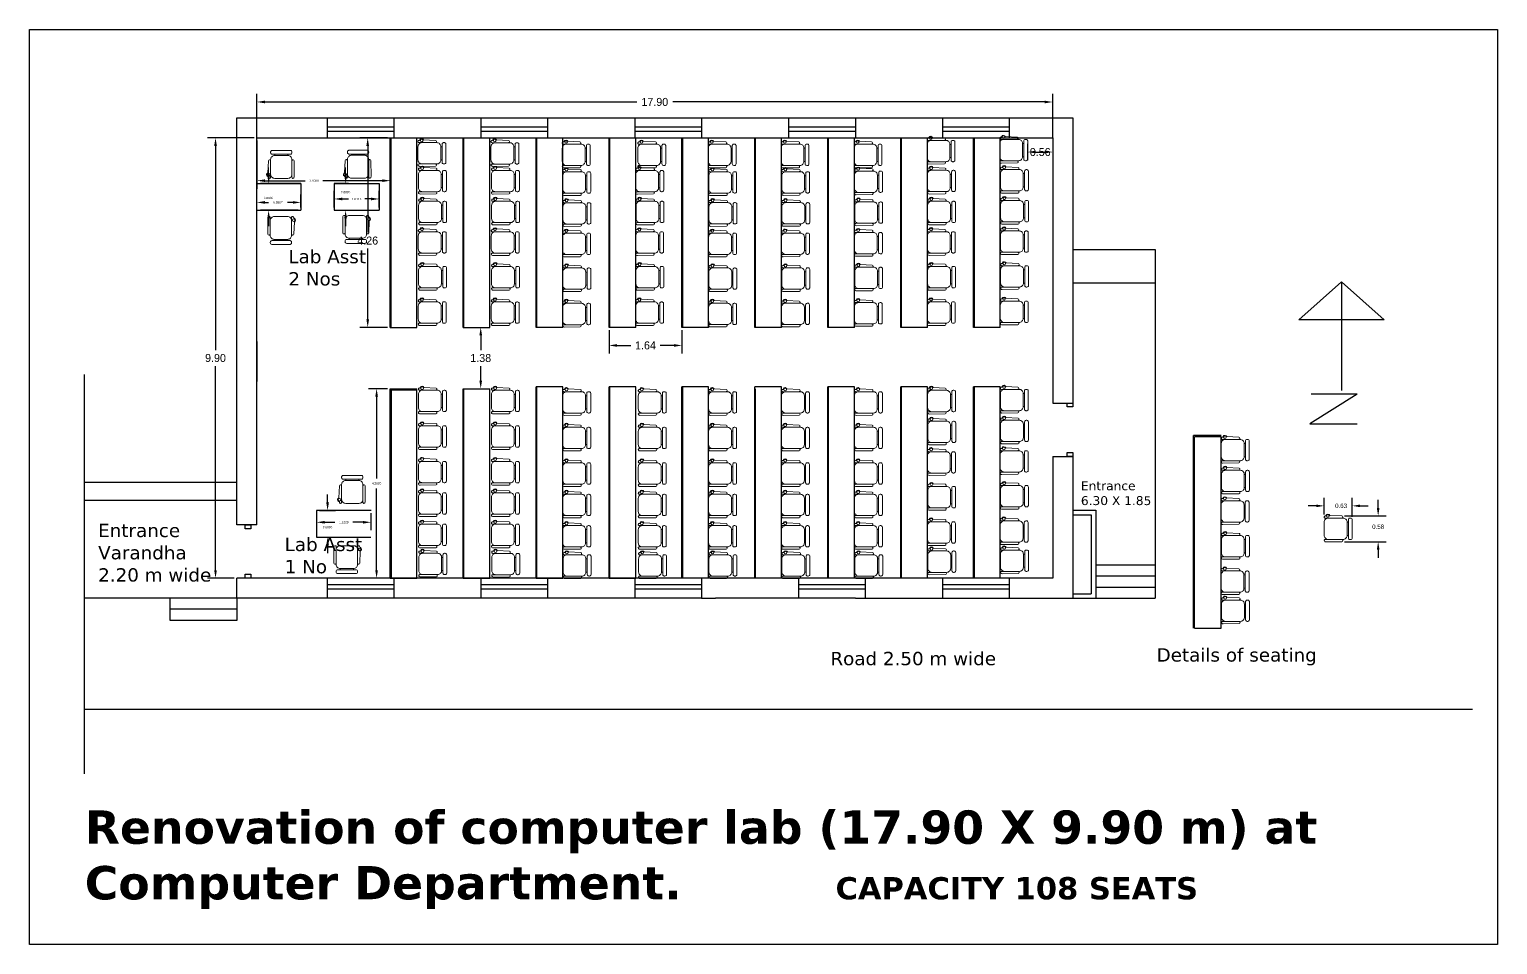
# Model space of a CAD drawing. Header units: inches. Extents: x 23 to 629, y -355 to 51.
# Drawn here: x 586.77 to 619.79, y -288.48 to -267.9 of the extents above; entities that cross this region are included whole.
import ezdxf

# ---------------------------------------------------------------- set-up
doc = ezdxf.new("R2010")
doc.units = ezdxf.units.IN
doc.header["$MEASUREMENT"] = 0
doc.layers.add('FUR', color=252, linetype='Continuous', lineweight=9)
doc.layers.add('FURN', color=252, linetype='Continuous', lineweight=9)
doc.dimstyles.get("Standard").update_dxf_attribs({"dimtxt": 0.18, "dimasz": 0.18, "dimexe": 0.18, "dimexo": 0.0625, "dimgap": 0.09, "dimtad": 0, "dimtih": 1, "dimtoh": 1, "dimdec": 4, "dimzin": 0, "dimdsep": 46, "dimtxsty": 'Standard', "dimcen": 0.09, "dimadec": 0, "dimazin": 0, "dimtfac": 1, "dimtdec": 4, "dimtofl": 0, "dimtmove": 0, "dimatfit": 3, "dimfxl": 1, "dimtolj": 1, "dimtzin": 0, "dimarcsym": 0})

# ---------------------------------------------------------------- blocks, each defined once
blk = doc.blocks.new('CINE CHAIR')
at = {"layer": 'FUR', "color": 48, "lineweight": 0}
for p, q in [((448043.776, 57308.306), (448043.8, 57308.306)), ((448043.776, 57308.058), (448043.8, 57308.058))]:
    blk.add_line(p, q, dxfattribs=at)
blk.add_lwpolyline([(448043.45, 57308.434), (448043.678, 57308.423, -0.388092), (448043.695, 57308.404), (448043.695, 57308.401, -0.414214), (448043.676, 57308.382), (448043.367, 57308.382, -0.414214), (448043.348, 57308.401), (448043.348, 57308.404, -0.491313), (448043.377, 57308.423), (448043.384, 57308.436)], format="xyb", dxfattribs=at)
for points in [[(448043.424, 57308.382), (448043.7, 57308.382, -0.414214), (448043.776, 57308.306), (448043.776, 57308.058, -0.414214), (448043.7, 57307.982), (448043.424, 57307.982, -0.414214), (448043.348, 57308.058), (448043.348, 57308.306, -0.414214)], [(448043.828, 57308.382), (448043.842, 57308.382, -0.414214), (448043.871, 57308.353), (448043.871, 57308.01, -0.414214), (448043.842, 57307.982), (448043.828, 57307.982, -0.414214), (448043.8, 57308.01), (448043.8, 57308.353, -0.414214)], [(448043.379, 57307.938), (448043.678, 57307.94, 0.393133), (448043.695, 57307.959), (448043.695, 57307.963, 0.414214), (448043.676, 57307.982), (448043.367, 57307.982, 0.414214), (448043.348, 57307.963), (448043.348, 57307.966, 0.435766)]]:
    blk.add_lwpolyline(points, format="xyb", close=True, dxfattribs=at)
blk.add_circle((448043.417, 57308.422), 0.0249, dxfattribs=at)
blk.add_arc((448043.417, 57308.422), 0.0356, 19.6628, 156.9494, dxfattribs=at)
blk = doc.blocks.new('*D301')
at = {"color": 0, "lineweight": -2}
for p, q in [((591.823, -270.342), (590.775, -270.342)), ((590.955, -270.522), (590.955, -275.112)), ((590.955, -280.062), (590.955, -275.472)), ((591.373, -280.242), (590.775, -280.242))]:
    blk.add_line(p, q, dxfattribs=at)
at = {"color": 0}
for points in [[(590.925, -270.522), (590.985, -270.522), (590.955, -270.342)], [(590.925, -280.062), (590.985, -280.062), (590.955, -280.242)]]:
    blk.add_solid(points, dxfattribs=at)
at = {"layer": 'Defpoints', "color": 0}
for p in [(591.885, -270.342), (590.955, -280.242), (591.435, -280.242)]:
    blk.add_point(p, dxfattribs=at)
at = {"color": 0, "insert": (590.955, -275.292), "char_height": 0.18, "attachment_point": 5}
blk.add_mtext('\\A1;9.90', dxfattribs=at)
blk = doc.blocks.new('*D302')
at = {"color": 0, "lineweight": -2}
for p, q in [((615.711, -278.616), (615.531, -278.616)), ((615.891, -278.807), (615.891, -278.436)), ((616.518, -278.864), (616.518, -278.436)), ((616.698, -278.616), (616.878, -278.616))]:
    blk.add_line(p, q, dxfattribs=at)
at = {"color": 0}
for points in [[(615.711, -278.586), (615.711, -278.646), (615.891, -278.616)], [(616.698, -278.586), (616.698, -278.646), (616.518, -278.616)]]:
    blk.add_solid(points, dxfattribs=at)
at = {"layer": 'Defpoints', "color": 0}
for p in [(616.518, -278.616), (615.891, -278.869), (616.518, -278.926)]:
    blk.add_point(p, dxfattribs=at)
at = {"color": 0, "insert": (616.269, -278.616), "char_height": 0.1, "attachment_point": 5}
blk.add_mtext('\\A1;0.63', dxfattribs=at)
blk = doc.blocks.new('*D303')
at = {"color": 0, "lineweight": -2}
for p, q in [((617.103, -278.662), (617.103, -278.482)), ((616.349, -278.842), (617.283, -278.842)), ((616.349, -279.422), (617.283, -279.422)), ((617.103, -279.602), (617.103, -279.782))]:
    blk.add_line(p, q, dxfattribs=at)
at = {"color": 0}
for points in [[(617.073, -278.662), (617.133, -278.662), (617.103, -278.842)], [(617.073, -279.602), (617.133, -279.602), (617.103, -279.422)]]:
    blk.add_solid(points, dxfattribs=at)
at = {"layer": 'Defpoints', "color": 0}
for p in [(616.287, -278.842), (617.103, -278.842), (616.286, -279.422)]:
    blk.add_point(p, dxfattribs=at)
at = {"color": 0, "insert": (617.103, -279.086), "char_height": 0.1, "attachment_point": 5}
blk.add_mtext('\\A1;0.58', dxfattribs=at)
blk = doc.blocks.new('*D304')
at = {"color": 0, "lineweight": -2}
for p, q in [((591.885, -270.342), (591.885, -269.355)), ((609.785, -270.342), (609.785, -269.355)), ((592.065, -269.535), (600.43, -269.535)), ((609.605, -269.535), (601.24, -269.535))]:
    blk.add_line(p, q, dxfattribs=at)
at = {"color": 0}
for points in [[(592.065, -269.505), (592.065, -269.565), (591.885, -269.535)], [(609.605, -269.505), (609.605, -269.565), (609.785, -269.535)]]:
    blk.add_solid(points, dxfattribs=at)
at = {"layer": 'Defpoints', "color": 0}
for p in [(609.785, -269.535), (591.885, -270.404), (609.785, -270.404)]:
    blk.add_point(p, dxfattribs=at)
at = {"color": 0, "insert": (600.835, -269.535), "char_height": 0.18, "attachment_point": 5}
blk.add_mtext('\\A1;17.90', dxfattribs=at)
blk = doc.blocks.new('*D314')
at = {"color": 0, "lineweight": -2}
for p, q in [((591.885, -270.404), (591.885, -271.484)), ((594.885, -270.404), (594.885, -271.484)), ((592.065, -271.304), (592.975, -271.304)), ((594.705, -271.304), (593.372, -271.304))]:
    blk.add_line(p, q, dxfattribs=at)
at = {"color": 0}
for points in [[(592.065, -271.274), (592.065, -271.334), (591.885, -271.304)], [(594.705, -271.274), (594.705, -271.334), (594.885, -271.304)]]:
    blk.add_solid(points, dxfattribs=at)
at = {"layer": 'Defpoints', "color": 0}
for p in [(591.885, -270.342), (594.885, -270.342), (591.885, -271.304)]:
    blk.add_point(p, dxfattribs=at)
at = {"color": 0, "insert": (593.173, -271.304), "char_height": 0.05, "attachment_point": 5}
blk.add_mtext('\\A1;3.0000', dxfattribs=at)
blk = doc.blocks.new('*D315')
at = {"color": 0, "lineweight": -2}
for p, q in [((596.588, -274.602), (597.1, -274.602)), ((596.92, -274.782), (596.92, -275.112)), ((596.92, -275.802), (596.92, -275.472)), ((596.588, -275.982), (597.1, -275.982))]:
    blk.add_line(p, q, dxfattribs=at)
at = {"color": 0}
for points in [[(596.89, -274.782), (596.95, -274.782), (596.92, -274.602)], [(596.89, -275.802), (596.95, -275.802), (596.92, -275.982)]]:
    blk.add_solid(points, dxfattribs=at)
at = {"layer": 'Defpoints', "color": 0}
for p in [(596.525, -274.602), (596.92, -274.602), (596.525, -275.982)]:
    blk.add_point(p, dxfattribs=at)
at = {"color": 0, "insert": (596.92, -275.292), "char_height": 0.18, "attachment_point": 5}
blk.add_mtext('\\A1;1.38', dxfattribs=at)
blk = doc.blocks.new('*D316')
at = {"color": 0, "lineweight": -2}
for p, q in [((599.805, -274.664), (599.805, -275.189)), ((601.445, -274.664), (601.445, -275.189)), ((599.985, -275.009), (600.295, -275.009)), ((601.265, -275.009), (600.955, -275.009))]:
    blk.add_line(p, q, dxfattribs=at)
at = {"color": 0}
for points in [[(599.985, -274.979), (599.985, -275.039), (599.805, -275.009)], [(601.265, -274.979), (601.265, -275.039), (601.445, -275.009)]]:
    blk.add_solid(points, dxfattribs=at)
at = {"layer": 'Defpoints', "color": 0}
for p in [(599.805, -274.602), (601.445, -274.602), (601.445, -275.009)]:
    blk.add_point(p, dxfattribs=at)
at = {"color": 0, "insert": (600.625, -275.009), "char_height": 0.18, "attachment_point": 5}
blk.add_mtext('\\A1;1.64', dxfattribs=at)
blk = doc.blocks.new('*D317')
at = {"color": 0, "lineweight": -2}
for p, q in [((594.823, -275.982), (594.398, -275.982)), ((594.578, -276.162), (594.578, -277.997)), ((594.578, -280.062), (594.578, -278.227)), ((594.823, -280.242), (594.398, -280.242))]:
    blk.add_line(p, q, dxfattribs=at)
at = {"color": 0}
for points in [[(594.548, -276.162), (594.608, -276.162), (594.578, -275.982)], [(594.548, -280.062), (594.608, -280.062), (594.578, -280.242)]]:
    blk.add_solid(points, dxfattribs=at)
at = {"layer": 'Defpoints', "color": 0}
for p in [(594.578, -275.982), (594.885, -275.982), (594.885, -280.242)]:
    blk.add_point(p, dxfattribs=at)
at = {"color": 0, "insert": (594.578, -278.112), "char_height": 0.05, "attachment_point": 5}
blk.add_mtext('\\A1;4.2600', dxfattribs=at)
blk = doc.blocks.new('*D318')
at = {"color": 0, "lineweight": -2}
for p, q in [((594.823, -270.342), (594.198, -270.342)), ((594.378, -270.522), (594.378, -272.472)), ((594.378, -274.422), (594.378, -272.832)), ((594.823, -274.602), (594.198, -274.602))]:
    blk.add_line(p, q, dxfattribs=at)
at = {"color": 0}
for points in [[(594.348, -270.522), (594.408, -270.522), (594.378, -270.342)], [(594.348, -274.422), (594.408, -274.422), (594.378, -274.602)]]:
    blk.add_solid(points, dxfattribs=at)
at = {"layer": 'Defpoints', "color": 0}
for p in [(594.378, -270.342), (594.885, -270.342), (594.885, -274.602)]:
    blk.add_point(p, dxfattribs=at)
at = {"color": 0, "insert": (594.378, -272.652), "char_height": 0.18, "attachment_point": 5}
blk.add_mtext('\\A1;4.26', dxfattribs=at)
blk = doc.blocks.new('*D319')
at = {"color": 0, "lineweight": -2}
for p, q in [((609.785, -270.404), (609.785, -270.84)), ((609.22, -270.473), (609.22, -270.84)), ((609.4, -270.66), (609.605, -270.66))]:
    blk.add_line(p, q, dxfattribs=at)
at = {"color": 0}
for points in [[(609.4, -270.63), (609.4, -270.69), (609.22, -270.66)], [(609.605, -270.63), (609.605, -270.69), (609.785, -270.66)]]:
    blk.add_solid(points, dxfattribs=at)
at = {"layer": 'Defpoints', "color": 0}
for p in [(609.22, -270.41), (609.785, -270.342), (609.785, -270.66)]:
    blk.add_point(p, dxfattribs=at)
at = {"color": 0, "insert": (609.503, -270.66), "char_height": 0.18, "attachment_point": 5}
blk.add_mtext('\\A1;0.56', dxfattribs=at)
blk = doc.blocks.new('*D328')
at = {"color": 0, "lineweight": -2}
for p, q in [((592.149, -271.19), (592.149, -271.01)), ((592.811, -271.37), (591.969, -271.37)), ((592.811, -271.97), (591.969, -271.97)), ((592.149, -272.15), (592.149, -272.33))]:
    blk.add_line(p, q, dxfattribs=at)
at = {"color": 0}
for points in [[(592.119, -271.19), (592.179, -271.19), (592.149, -271.37)], [(592.119, -272.15), (592.179, -272.15), (592.149, -271.97)]]:
    blk.add_solid(points, dxfattribs=at)
at = {"layer": 'Defpoints', "color": 0}
for p in [(592.874, -271.37), (592.149, -271.97), (592.874, -271.97)]:
    blk.add_point(p, dxfattribs=at)
at = {"color": 0, "insert": (592.149, -271.693), "char_height": 0.05, "attachment_point": 5}
blk.add_mtext('\\A1;0.6000', dxfattribs=at)
blk = doc.blocks.new('*D389')
at = {"color": 0, "lineweight": -2}
for p, q in [((593.229, -278.782), (593.229, -279.165)), ((593.409, -278.985), (593.637, -278.985)), ((594.27, -278.985), (594.042, -278.985)), ((594.45, -278.782), (594.45, -279.165))]:
    blk.add_line(p, q, dxfattribs=at)
at = {"color": 0}
for points in [[(593.409, -278.955), (593.409, -279.015), (593.229, -278.985)], [(594.27, -278.955), (594.27, -279.015), (594.45, -278.985)]]:
    blk.add_solid(points, dxfattribs=at)
at = {"layer": 'Defpoints', "color": 0}
for p in [(593.229, -278.72), (594.45, -278.72), (594.45, -278.985)]:
    blk.add_point(p, dxfattribs=at)
at = {"color": 0, "insert": (593.84, -278.985), "char_height": 0.05, "attachment_point": 5}
blk.add_mtext('\\A1;1.2220', dxfattribs=at)
blk = doc.blocks.new('*D390')
at = {"color": 0, "lineweight": -2}
for p, q in [((593.476, -278.54), (593.476, -278.36)), ((593.291, -278.72), (593.656, -278.72)), ((593.291, -279.32), (593.656, -279.32)), ((593.476, -279.5), (593.476, -279.68))]:
    blk.add_line(p, q, dxfattribs=at)
at = {"color": 0}
for points in [[(593.446, -278.54), (593.506, -278.54), (593.476, -278.72)], [(593.446, -279.5), (593.506, -279.5), (593.476, -279.32)]]:
    blk.add_solid(points, dxfattribs=at)
at = {"layer": 'Defpoints', "color": 0}
for p in [(593.229, -278.72), (593.229, -279.32), (593.476, -279.32)]:
    blk.add_point(p, dxfattribs=at)
at = {"color": 0, "insert": (593.476, -279.095), "char_height": 0.05, "attachment_point": 5}
blk.add_mtext('\\A1;0.6000', dxfattribs=at)
blk = doc.blocks.new('*D391')
at = {"color": 0, "lineweight": -2}
for p, q in [((593.624, -271.907), (593.624, -271.536)), ((593.804, -271.716), (593.944, -271.716)), ((594.455, -271.716), (594.315, -271.716)), ((594.635, -271.907), (594.635, -271.536))]:
    blk.add_line(p, q, dxfattribs=at)
at = {"color": 0}
for points in [[(593.804, -271.686), (593.804, -271.746), (593.624, -271.716)], [(594.455, -271.686), (594.455, -271.746), (594.635, -271.716)]]:
    blk.add_solid(points, dxfattribs=at)
at = {"layer": 'Defpoints', "color": 0}
for p in [(593.624, -271.716), (593.624, -271.97), (594.635, -271.97)]:
    blk.add_point(p, dxfattribs=at)
at = {"color": 0, "insert": (594.129, -271.716), "char_height": 0.05, "attachment_point": 5}
blk.add_mtext('\\A1;1.0113', dxfattribs=at)
blk = doc.blocks.new('*D392')
at = {"color": 0, "lineweight": -2}
for p, q in [((593.881, -271.19), (593.881, -271.01)), ((593.686, -271.37), (594.061, -271.37)), ((593.686, -271.97), (594.061, -271.97)), ((593.881, -272.15), (593.881, -272.33))]:
    blk.add_line(p, q, dxfattribs=at)
at = {"color": 0}
for points in [[(593.851, -271.19), (593.911, -271.19), (593.881, -271.37)], [(593.851, -272.15), (593.911, -272.15), (593.881, -271.97)]]:
    blk.add_solid(points, dxfattribs=at)
at = {"layer": 'Defpoints', "color": 0}
for p in [(593.624, -271.37), (593.624, -271.97), (593.881, -271.97)]:
    blk.add_point(p, dxfattribs=at)
at = {"color": 0, "insert": (593.881, -271.561), "char_height": 0.05, "attachment_point": 5}
blk.add_mtext('\\A1;0.6000', dxfattribs=at)
blk = doc.blocks.new('*D393')
at = {"color": 0, "lineweight": -2}
for p, q in [((591.885, -271.907), (591.885, -271.613)), ((592.874, -271.907), (592.874, -271.613)), ((592.065, -271.793), (592.149, -271.793)), ((592.694, -271.793), (592.571, -271.793))]:
    blk.add_line(p, q, dxfattribs=at)
at = {"color": 0}
for points in [[(592.065, -271.763), (592.065, -271.823), (591.885, -271.793)], [(592.694, -271.763), (592.694, -271.823), (592.874, -271.793)]]:
    blk.add_solid(points, dxfattribs=at)
at = {"layer": 'Defpoints', "color": 0}
for p in [(591.885, -271.97), (592.874, -271.793), (592.874, -271.97)]:
    blk.add_point(p, dxfattribs=at)
at = {"color": 0, "insert": (592.36, -271.793), "char_height": 0.05, "attachment_point": 5}
blk.add_mtext('\\A1;0.9887', dxfattribs=at)

msp = doc.modelspace()

# ---------------------------------------------------------------- linework, layer by layer
for p, q in [((591.43512, -279.04181), (591.43512, -269.89181)), ((591.43512, -269.89181), (609.78512, -269.89181)), ((593.46512, -269.89181), (593.46512, -270.34181)), ((593.46512, -270.09181), (594.96512, -270.09181)), ((594.96512, -269.89181), (594.96512, -270.34181)), ((596.92512, -269.89181), (596.92512, -270.34181)), ((596.92512, -270.09181), (598.42512, -270.09181)), ((598.42512, -269.89181), (598.42512, -270.34181)), ((600.38512, -269.89181), (600.38512, -270.34181)), ((600.38512, -270.09181), (601.88512, -270.09181)), ((601.88512, -269.89181), (601.88512, -270.34181)), ((603.84512, -269.89181), (603.84512, -270.34181)), ((603.84512, -270.09181), (605.34512, -270.09181)), ((605.34512, -269.89181), (605.34512, -270.34181)), ((607.30512, -269.89181), (607.30512, -270.34181)), ((607.30512, -270.09181), (608.80512, -270.09181)), ((608.80512, -269.89181), (608.80512, -270.34181)), ((609.78512, -269.89181), (610.23512, -269.89181)), ((610.23512, -269.89181), (610.23512, -275.94163)), ((591.88512, -279.04181), (591.88512, -270.34181)), ((591.88512, -270.34181), (609.78512, -270.34181)), ((593.46512, -270.19181), (594.96512, -270.19181)), ((596.18512, -270.34181), (606.61012, -270.34181)), ((596.92512, -270.19181), (598.42512, -270.19181)), ((600.38512, -270.19181), (601.88512, -270.19181)), ((603.84512, -270.19181), (605.34512, -270.19181)), ((607.30512, -270.19181), (608.80512, -270.19181)), ((609.78512, -270.34181), (609.78512, -275.94163)), ((591.88512, -271.36989), (592.87381, -271.36989)), ((592.87381, -271.36989), (592.44881, -271.36989)), ((592.87381, -271.36989), (592.87381, -271.96989)), ((593.94881, -271.36989), (593.62381, -271.36989)), ((593.62381, -271.36989), (594.63512, -271.36989)), ((593.62381, -271.36989), (593.62381, -271.96989)), ((594.63512, -271.36989), (594.63512, -271.96989)), ((591.88512, -271.96989), (592.87381, -271.96989)), ((593.62381, -271.96989), (594.63512, -271.96989)), ((610.23512, -272.85116), (612.08512, -272.85116)), ((612.08512, -272.85116), (612.08512, -280.69181)), ((610.23512, -273.60116), (612.08512, -273.60116)), ((615.3176, -274.43096), (616.27904, -273.57915)), ((616.27904, -273.57915), (617.24047, -274.43096)), ((616.27904, -273.57915), (616.27904, -276.02417)), ((617.24047, -274.43096), (615.3176, -274.43096)), ((591.88672, -274.91824), (591.88672, -275.81824)), ((587.99785, -275.66554), (587.99785, -284.64046)), ((609.78512, -275.94163), (609.78512, -276.19181)), ((610.23512, -275.94163), (610.23512, -276.09181)), ((609.78512, -276.19181), (609.78512, -276.30324)), ((609.78512, -276.30324), (610.23512, -276.30324)), ((610.23512, -276.09181), (610.23512, -276.39212)), ((616.62739, -276.10264), (615.5664, -276.77123)), ((616.62739, -276.10264), (615.59587, -276.10264)), ((616.62739, -276.10264), (615.74323, -276.10264)), ((615.5664, -276.77123), (616.62739, -276.77123)), ((609.78512, -277.50324), (609.78512, -277.76036)), ((609.78512, -277.50324), (610.23512, -277.50324)), ((610.23512, -277.50324), (610.23512, -277.84924)), ((609.78512, -277.76036), (609.78512, -280.24181)), ((610.23512, -277.84924), (610.23512, -280.69181)), ((591.43512, -278.09181), (587.99785, -278.09181)), ((591.43512, -278.49181), (587.99785, -278.49181)), ((593.75352, -278.71951), (593.22852, -278.71951)), ((593.22852, -278.71951), (593.22852, -279.31951)), ((594.45352, -278.71951), (593.75352, -278.71951)), ((610.23512, -278.71406), (610.75119, -278.71406)), ((610.23512, -278.81406), (610.65119, -278.81406)), ((610.65119, -278.81406), (610.65119, -280.59181)), ((610.75119, -278.71406), (610.75119, -280.69181)), ((591.88512, -279.04181), (591.43512, -279.04181)), ((593.22852, -279.31951), (594.45049, -279.31951)), ((610.75119, -279.94181), (612.08512, -279.94181)), ((591.43512, -280.69181), (591.43512, -280.24181)), ((592.43512, -280.24181), (591.43512, -280.24181)), ((602.88512, -280.24181), (592.43512, -280.24181)), ((593.46512, -280.24181), (593.46512, -280.69181)), ((594.96512, -280.24181), (594.96512, -280.69181)), ((596.92512, -280.24181), (596.92512, -280.69181)), ((598.42512, -280.24181), (598.42512, -280.69181)), ((600.38512, -280.24181), (600.38512, -280.69181)), ((600.38512, -280.24181), (600.38512, -280.69181)), ((601.88512, -280.24181), (601.88512, -280.69181)), ((601.88512, -280.24181), (601.88512, -280.69181)), ((606.34512, -280.24181), (602.88512, -280.24181)), ((604.06311, -280.24181), (604.06311, -280.69181)), ((604.06311, -280.24181), (604.06311, -280.69181)), ((605.56311, -280.24181), (605.56311, -280.69181)), ((605.56311, -280.24181), (605.56311, -280.69181)), ((609.78512, -280.24181), (606.34512, -280.24181)), ((607.30512, -280.24181), (607.30512, -280.69181)), ((608.80512, -280.24181), (608.80512, -280.69181)), ((610.75119, -280.19181), (612.08512, -280.19181)), ((594.96512, -280.39181), (593.46512, -280.39181)), ((594.96512, -280.49181), (593.46512, -280.49181)), ((598.42512, -280.39181), (596.92512, -280.39181)), ((598.42512, -280.49181), (596.92512, -280.49181)), ((601.88512, -280.39181), (600.38512, -280.39181)), ((601.88512, -280.49181), (600.38512, -280.49181)), ((605.56311, -280.39181), (604.06311, -280.39181)), ((605.56311, -280.49181), (604.06311, -280.49181)), ((608.80512, -280.39181), (607.30512, -280.39181)), ((608.80512, -280.49181), (607.30512, -280.49181)), ((610.23512, -280.59181), (610.65119, -280.59181)), ((610.75119, -280.44181), (612.08512, -280.44181)), ((601.88512, -280.69181), (587.99785, -280.69181)), ((591.43512, -280.69181), (589.93512, -280.69181)), ((589.93512, -281.19181), (589.93512, -280.69181)), ((591.43512, -280.94181), (589.93512, -280.94181)), ((591.43512, -280.69181), (591.43512, -281.19181)), ((601.88512, -280.69181), (602.20138, -280.69181)), ((605.34512, -280.69181), (602.20138, -280.69181)), ((605.34512, -280.69181), (610.75119, -280.69181)), ((610.75119, -280.69181), (612.08512, -280.69181)), ((591.43512, -281.19181), (589.93512, -281.19181)), ((619.2213, -283.19181), (587.99785, -283.19181))]:
    msp.add_line(p, q)
at = {"color": 1}
for p, q in [((594.88512, -274.60181), (594.88512, -270.34181)), ((594.88512, -270.34181), (595.48512, -270.34181)), ((594.90312, -274.60181), (594.90312, -270.34181)), ((595.48512, -274.60181), (595.48512, -270.34181)), ((596.52512, -274.60181), (596.52512, -270.34181)), ((596.52512, -270.34181), (597.12512, -270.34181)), ((596.54312, -274.60181), (596.54312, -270.34181)), ((597.12512, -274.60181), (597.12512, -270.34181)), ((598.16512, -274.60181), (598.16512, -270.34181)), ((598.16512, -270.34181), (598.76512, -270.34181)), ((598.18312, -274.60181), (598.18312, -270.34181)), ((598.76512, -274.60181), (598.76512, -270.34181)), ((599.80512, -274.60181), (599.80512, -270.34181)), ((599.80512, -270.34181), (600.40512, -270.34181)), ((599.82312, -274.60181), (599.82312, -270.34181)), ((600.40512, -274.60181), (600.40512, -270.34181)), ((601.44512, -274.60181), (601.44512, -270.34181)), ((601.44512, -270.34181), (602.04512, -270.34181)), ((601.46312, -274.60181), (601.46312, -270.34181)), ((602.04512, -274.60181), (602.04512, -270.34181)), ((603.08512, -274.60181), (603.08512, -270.34181)), ((603.08512, -270.34181), (603.68512, -270.34181)), ((603.10312, -274.60181), (603.10312, -270.34181)), ((603.68512, -274.60181), (603.68512, -270.34181)), ((604.72512, -274.60181), (604.72512, -270.34181)), ((604.72512, -270.34181), (605.32512, -270.34181)), ((604.74312, -274.60181), (604.74312, -270.34181)), ((605.32512, -274.60181), (605.32512, -270.34181)), ((606.36512, -274.60181), (606.36512, -270.34181)), ((606.36512, -270.34181), (606.96512, -270.34181)), ((606.38312, -274.60181), (606.38312, -270.34181)), ((606.96512, -274.60181), (606.96512, -270.34181)), ((608.00512, -274.60181), (608.00512, -270.34181)), ((608.00512, -270.34181), (608.60512, -270.34181)), ((608.02312, -274.60181), (608.02312, -270.34181)), ((608.60512, -274.60181), (608.60512, -270.34181)), ((594.88512, -274.60181), (595.48512, -274.60181)), ((596.52512, -274.60181), (597.12512, -274.60181)), ((598.76512, -274.60181), (598.16512, -274.60181)), ((600.40512, -274.60181), (599.80512, -274.60181)), ((602.04512, -274.60181), (601.44512, -274.60181)), ((603.68512, -274.60181), (603.08512, -274.60181)), ((605.32512, -274.60181), (604.72512, -274.60181)), ((606.96512, -274.60181), (606.36512, -274.60181)), ((608.60512, -274.60181), (608.00512, -274.60181)), ((594.88512, -280.24181), (594.88512, -275.98181)), ((594.88512, -275.98181), (595.48512, -275.98181)), ((594.88512, -276.00681), (595.48512, -276.00681)), ((594.91012, -280.24181), (594.91012, -275.98181)), ((595.48512, -280.24181), (595.48512, -275.98181)), ((596.52512, -280.24181), (596.52512, -275.98181)), ((596.52512, -275.98181), (597.12512, -275.98181)), ((596.54312, -280.24181), (596.54312, -275.98181)), ((597.12512, -280.24181), (597.12512, -275.98181)), ((598.16512, -275.98181), (598.16512, -275.93681)), ((598.76512, -275.93681), (598.16512, -275.93681)), ((598.16512, -280.24181), (598.16512, -275.98181)), ((598.18312, -275.98181), (598.18312, -275.93681)), ((598.18312, -280.24181), (598.18312, -275.98181)), ((598.76512, -275.98181), (598.76512, -275.93681)), ((598.76512, -280.24181), (598.76512, -275.98181)), ((599.80512, -275.98181), (599.80512, -275.93681)), ((600.40512, -275.93681), (599.80512, -275.93681)), ((599.80512, -280.24181), (599.80512, -275.98181)), ((599.82312, -275.98181), (599.82312, -275.93681)), ((599.82312, -280.24181), (599.82312, -275.98181)), ((600.40512, -275.98181), (600.40512, -275.93681)), ((600.40512, -280.24181), (600.40512, -275.98181)), ((601.44512, -275.98181), (601.44512, -275.93681)), ((602.04512, -275.93681), (601.44512, -275.93681)), ((601.44512, -280.24181), (601.44512, -275.98181)), ((601.46312, -275.98181), (601.46312, -275.93681)), ((601.46312, -280.24181), (601.46312, -275.98181)), ((602.04512, -275.98181), (602.04512, -275.93681)), ((602.04513, -280.24181), (602.04512, -275.98181)), ((603.08512, -275.98181), (603.08512, -275.93681)), ((603.68512, -275.93681), (603.08512, -275.93681)), ((603.08512, -280.24181), (603.08512, -275.98181)), ((603.10312, -280.24181), (603.10312, -275.98181)), ((603.68512, -275.98181), (603.68512, -275.93681)), ((603.68513, -280.24181), (603.68512, -275.98181)), ((604.72512, -275.98181), (604.72512, -275.93681)), ((605.32512, -275.93681), (604.72512, -275.93681)), ((604.72512, -280.24181), (604.72512, -275.98181)), ((604.74312, -275.98181), (604.74312, -275.93681)), ((604.74312, -280.24181), (604.74312, -275.98181)), ((605.32512, -275.98181), (605.32512, -275.93681)), ((605.32512, -280.24181), (605.32512, -275.98181)), ((606.36512, -280.24181), (606.36512, -275.93681)), ((606.96512, -275.93681), (606.36512, -275.93681)), ((606.38312, -280.24181), (606.38312, -275.93681)), ((606.96512, -280.24181), (606.96512, -275.93681)), ((608.00512, -280.24181), (608.00512, -275.93681)), ((608.60512, -275.93681), (608.00512, -275.93681)), ((608.02312, -280.24181), (608.02312, -275.93681)), ((608.60512, -280.24181), (608.60512, -275.93681)), ((612.94946, -281.36653), (612.94946, -277.03653)), ((613.57446, -277.03653), (612.94946, -277.03653)), ((612.97446, -281.36653), (612.97446, -277.06153)), ((613.57446, -277.06153), (612.97446, -277.06153)), ((613.57446, -281.36653), (613.57446, -277.06153)), ((594.88512, -280.24181), (595.48512, -280.24181)), ((596.52512, -280.24181), (597.12512, -280.24181)), ((598.16512, -280.24181), (598.76512, -280.24181)), ((599.80512, -280.24181), (600.40512, -280.24181)), ((612.97446, -281.36653), (613.57446, -281.36653))]:
    msp.add_line(p, q, dxfattribs=at)
for points in [[(586.76857, -267.90216), (619.7901, -267.90216), (619.7901, -288.48133), (586.76857, -288.48133)], [(610.23561, -276.30538), (610.23561, -276.39212), (610.10692, -276.39212), (610.10692, -276.30538)], [(610.23561, -277.41864), (610.23561, -277.50538), (610.10692, -277.50538), (610.10692, -277.41864)], [(591.75077, -279.04316), (591.75077, -279.12989), (591.62208, -279.12989), (591.62208, -279.04316)], [(591.75077, -280.15497), (591.75077, -280.2417), (591.62208, -280.2417), (591.62208, -280.15497)]]:
    msp.add_lwpolyline(points, close=True)

# ---------------------------------------------------------------- block references
at = {"xscale": 1.200000000000004, "yscale": 1.200000000000003, "zscale": 1.2, "rotation": 359.9991434073998}
msp.add_blockref('CINE CHAIR', (-537037.15502, -69040.91183), dxfattribs=at)
at = {"layer": 'FURN', "yscale": 1.200000000000003, "zscale": 1.2}
for p, xscale, rotation in [((-537057.53671, -69032.46927), 1.200000000000004, 359.9991434073998), ((-537055.895, -69032.47034), 1.200000000000004, 359.9991434073998), ((-537054.29069, -69032.50203), 1.200000000000004, 359.9991434073998), ((-537052.59288, -69032.50203), 1.200000000000004, 359.9991434073998), ((-537051.01069, -69032.50203), 1.200000000000004, 359.9991434073998), ((-537049.37069, -69032.50203), 1.200000000000004, 359.9991434073998), ((-537047.73069, -69032.50203), 1.200000000000004, 359.9991434073998), ((-537046.08871, -69032.41774), 1.200000000000004, 359.9991434073998), ((-537044.45275, -69032.39598), 1.200000000000004, 359.9991434073998), ((69354.21495, -537924.29734), 1.200000000000009, 89.99914340739974), ((69355.94103, -537924.29352), 1.200000000000008, 89.99914340739974), ((-537057.52689, -69033.09213), 1.200000000000004, 359.9991434073998), ((-537055.88519, -69033.09319), 1.200000000000004, 359.9991434073998), ((-537054.28088, -69033.12489), 1.200000000000004, 359.9991434073998), ((-537052.63783, -69033.09312), 1.200000000000004, 359.9991434073998), ((-537050.99771, -69033.12363), 1.200000000000004, 359.9991434073998), ((-537049.35774, -69033.12242), 1.200000000000004, 359.9991434073998), ((-537047.71839, -69033.10853), 1.200000000000004, 359.9991434073998), ((-537046.07862, -69033.09148), 1.200000000000004, 359.9991434073998), ((-537044.43686, -69033.07481), 1.200000000000004, 359.9991434073998), ((-537057.52283, -69033.78699), 1.200000000000004, 359.9991434073998), ((-537055.88112, -69033.78805), 1.200000000000004, 359.9991434073998), ((-537054.27682, -69033.81974), 1.200000000000004, 359.9991434073998), ((-537052.63376, -69033.78798), 1.200000000000004, 359.9991434073998), ((-537050.99365, -69033.81849), 1.200000000000004, 359.9991434073998), ((-537049.35367, -69033.81727), 1.200000000000004, 359.9991434073998), ((-537047.71432, -69033.80339), 1.200000000000004, 359.9991434073998), ((-537046.07456, -69033.78634), 1.200000000000004, 359.9991434073998), ((-537044.4328, -69033.76967), 1.200000000000004, 359.9991434073998), ((-68167.6689, 537380.96018), 1.200000000000008, 269.9991434073997), ((-68169.35453, 537380.93534), 1.200000000000008, 269.9991434073997), ((-537057.52951, -69034.47172), 1.200000000000004, 359.9991434073998), ((-537055.88781, -69034.47278), 1.200000000000004, 359.9991434073998), ((-537054.2835, -69034.50447), 1.200000000000004, 359.9991434073998), ((-537052.64044, -69034.4727), 1.200000000000004, 359.9991434073998), ((-537051.00033, -69034.50321), 1.200000000000004, 359.9991434073998), ((-537049.36035, -69034.502), 1.200000000000004, 359.9991434073998), ((-537047.721, -69034.48812), 1.200000000000004, 359.9991434073998), ((-537046.08124, -69034.47107), 1.200000000000004, 359.9991434073998), ((-537044.43948, -69034.45439), 1.200000000000004, 359.9991434073998), ((-537057.52394, -69035.25391), 1.200000000000004, 359.9991434073998), ((-537055.88224, -69035.25497), 1.200000000000004, 359.9991434073998), ((-537054.27793, -69035.28666), 1.200000000000004, 359.9991434073998), ((-537052.63488, -69035.2549), 1.200000000000004, 359.9991434073998), ((-537050.99476, -69035.2854), 1.200000000000004, 359.9991434073998), ((-537049.35479, -69035.28419), 1.200000000000004, 359.9991434073998), ((-537047.71544, -69035.27031), 1.200000000000004, 359.9991434073998), ((-537046.07567, -69035.25326), 1.200000000000004, 359.9991434073998), ((-537044.43391, -69035.23659), 1.200000000000004, 359.9991434073998), ((-537057.53022, -69036.04932), 1.200000000000004, 359.9991434073998), ((-537055.88851, -69036.05039), 1.200000000000004, 359.9991434073998), ((-537054.28421, -69036.08208), 1.200000000000004, 359.9991434073998), ((-537052.64115, -69036.05031), 1.200000000000004, 359.9991434073998), ((-537051.00103, -69036.08082), 1.200000000000004, 359.9991434073998), ((-537049.36106, -69036.07961), 1.200000000000004, 359.9991434073998), ((-537047.72171, -69036.06573), 1.200000000000004, 359.9991434073998), ((-537046.08194, -69036.04868), 1.200000000000004, 359.9991434073998), ((-537044.44019, -69036.032), 1.200000000000004, 359.9991434073998), ((-537057.52689, -69038.03622), 1.200000000000004, 359.9991434073998), ((-537055.88519, -69038.03728), 1.200000000000004, 359.9991434073998), ((-537054.28088, -69038.06898), 1.200000000000004, 359.9991434073998), ((-537052.58307, -69038.06898), 1.200000000000004, 359.9991434073998), ((-537051.00088, -69038.06898), 1.200000000000004, 359.9991434073998), ((-537049.36088, -69038.06898), 1.200000000000004, 359.9991434073998), ((-537047.72088, -69038.06898), 1.200000000000004, 359.9991434073998), ((-537046.07561, -69038.03835), 1.200000000000004, 359.9991434073998), ((-537044.43965, -69038.01659), 1.200000000000004, 359.9991434073998), ((-537046.07154, -69038.73321), 1.200000000000004, 359.9991434073998), ((-537044.43559, -69038.71145), 1.200000000000004, 359.9991434073998), ((-537057.52689, -69038.83622), 1.200000000000004, 359.9991434073998), ((-537055.88519, -69038.83728), 1.200000000000004, 359.9991434073998), ((-537054.28088, -69038.86898), 1.200000000000004, 359.9991434073998), ((-537052.58307, -69038.86898), 1.200000000000004, 359.9991434073998), ((-537051.00088, -69038.86898), 1.200000000000004, 359.9991434073998), ((-537049.36088, -69038.86898), 1.200000000000004, 359.9991434073998), ((-537047.72088, -69038.86898), 1.200000000000004, 359.9991434073998), ((-537039.47031, -69039.14131), 1.200000000000004, 359.9991434073998), ((-537046.07822, -69039.41793), 1.200000000000004, 359.9991434073998), ((-537044.44227, -69039.39617), 1.200000000000004, 359.9991434073998), ((-537057.52689, -69039.63622), 1.200000000000004, 359.9991434073998), ((-537055.88519, -69039.63728), 1.200000000000004, 359.9991434073998), ((-537054.28088, -69039.66898), 1.200000000000004, 359.9991434073998), ((-537052.58307, -69039.66898), 1.200000000000004, 359.9991434073998), ((-537051.00088, -69039.66898), 1.200000000000004, 359.9991434073998), ((-537049.36088, -69039.66898), 1.200000000000004, 359.9991434073998), ((-537047.72088, -69039.66898), 1.200000000000004, 359.9991434073998), ((69355.81164, -537931.60536), 1.200000000000008, 89.99914340739974), ((-537039.46624, -69039.83616), 1.200000000000004, 359.9991434073998), ((-537057.52689, -69040.3428), 1.200000000000004, 359.9991434073998), ((-537055.88519, -69040.34387), 1.200000000000004, 359.9991434073998), ((-537054.28088, -69040.37556), 1.200000000000004, 359.9991434073998), ((-537052.58307, -69040.37556), 1.200000000000004, 359.9991434073998), ((-537051.00088, -69040.37556), 1.200000000000004, 359.9991434073998), ((-537049.36088, -69040.37556), 1.200000000000004, 359.9991434073998), ((-537047.72088, -69040.37556), 1.200000000000004, 359.9991434073998), ((-537046.07266, -69040.20013), 1.200000000000004, 359.9991434073998), ((-537044.4367, -69040.17836), 1.200000000000004, 359.9991434073998), ((-537039.47292, -69040.52089), 1.200000000000004, 359.9991434073998), ((-537057.52692, -69041.04708), 1.200000000000004, 359.9991434073998), ((-537055.88522, -69041.04814), 1.200000000000004, 359.9991434073998), ((-537054.28091, -69041.07983), 1.200000000000004, 359.9991434073998), ((-537052.5831, -69041.07983), 1.200000000000004, 359.9991434073998), ((-537051.00091, -69041.07983), 1.200000000000004, 359.9991434073998), ((-537049.36091, -69041.07983), 1.200000000000004, 359.9991434073998), ((-537047.72091, -69041.07983), 1.200000000000004, 359.9991434073998), ((-537046.07893, -69040.99554), 1.200000000000004, 359.9991434073998), ((-537044.44297, -69040.97378), 1.200000000000004, 359.9991434073998), ((-537039.46736, -69041.30308), 1.200000000000004, 359.9991434073998), ((-68167.87145, 537373.53438), 1.200000000000008, 269.9991434073997), ((-537057.51852, -69041.7025), 1.200000000000004, 359.9991434073998), ((-537055.87681, -69041.70356), 1.200000000000004, 359.9991434073998), ((-537054.27251, -69041.73525), 1.200000000000004, 359.9991434073998), ((-537052.57469, -69041.73525), 1.200000000000004, 359.9991434073998), ((-537050.99251, -69041.73525), 1.200000000000004, 359.9991434073998), ((-537049.35251, -69041.73525), 1.200000000000004, 359.9991434073998), ((-537047.71251, -69041.73525), 1.200000000000004, 359.9991434073998), ((-537046.07052, -69041.65096), 1.200000000000004, 359.9991434073998), ((-537044.43457, -69041.6292), 1.200000000000004, 359.9991434073998), ((-537039.47363, -69042.0985), 1.200000000000004, 359.9991434073998), ((-537039.46523, -69042.75392), 1.200000000000004, 359.9991434073998)]:
    msp.add_blockref('CINE CHAIR', p, dxfattribs=dict(at, xscale=xscale, rotation=rotation))

# ---------------------------------------------------------------- texts
at = {"attachment_point": 1}
for s, insert, char_height, width in [('{\\fVerdana|b0|i0|c0|p34;Lab Asst\\P2 Nos}', (592.59417, -272.8605), 0.3, 2.9300853), ('{\\fVerdana|b0|i0|c0|p34;Entrance\\P6.30 X 1.85}', (610.41762, -278.06453), 0.2, 2.6756777), ('{\\fVerdana|b0|i0|c0|p34;Entrance Varandha\\P2.20 m wide}', (588.31575, -279.01796), 0.3, 2.9300853), ('{\\fVerdana|b0|i0|c0|p34;Lab Asst\\P1 No}', (592.5105, -279.33186), 0.3, 2.9300853), ('{\\fVerdana|b0|i0|c0|p34;Road 2.50 m wide}', (604.78362, -281.89808), 0.3, 5.1441554), ('{\\fVerdana|b0|i0|c0|p34;Details of seating}', (612.11983, -281.81754), 0.3, 5.1441554), ('{\\fVerdana|b1|i0|c0|p34;\\H0.75x;Renovation of computer lab (17.90 X 9.90 m) at Computer Department.   \\H1.333x;     \\H0.5x;CAPACITY 108 SEATS}', (588.01337, -285.4634), 1, 27.74073)]:
    msp.add_mtext(s, dxfattribs=dict(at, insert=insert, char_height=char_height, width=width))

# ---------------------------------------------------------------- dimensions: what is measured, and where the dimension line sits
for base, p1, p2, override, picture, middle in [((609.78512, -269.53535), (591.88512, -270.40431), (609.78512, -270.40431), {"dimdec": 2}, '*D304', (600.83512, -269.53535)), ((594.45049, -278.98517), (593.22852, -278.71951), (594.45049, -278.71951), {"dimtxt": 0.05}, '*D389', (593.83951, -278.98517))]:
    dim = msp.add_linear_dim(base=base, p1=p1, p2=p2, dimstyle='Standard', override=override)
    dim.commit()
    dim.dimension.update_dxf_attribs({"geometry": picture, "text_midpoint": middle})
for base, p1, p2, override, picture, middle in [((590.95531, -280.24181), (591.88512, -270.34181), (591.43512, -280.24181), {"dimdec": 2}, '*D301', (590.95531, -275.29181)), ((594.37791, -270.34181), (594.88512, -274.60181), (594.88512, -270.34181), {"dimdec": 2}, '*D318', (594.37791, -272.65181)), ((592.14868, -271.96989), (592.87381, -271.36989), (592.87381, -271.96989), {"dimtxt": 0.05}, '*D328', (592.14868, -271.69276)), ((593.88129, -271.96989), (593.62381, -271.36989), (593.62381, -271.96989), {"dimtxt": 0.05}, '*D392', (593.88129, -271.56138)), ((594.57818, -275.98181), (594.88512, -280.24181), (594.88512, -275.98181), {"dimtxt": 0.05}, '*D317', (594.57818, -278.11181)), ((593.47648, -279.31951), (593.22852, -278.71951), (593.22852, -279.31951), {"dimtxt": 0.05}, '*D390', (593.47648, -279.0953)), ((617.10257, -278.84216), (616.28647, -279.4217), (616.28679, -278.84216), {"dimtxt": 0.1, "dimdec": 2}, '*D303', (617.10257, -279.08638))]:
    dim = msp.add_linear_dim(base=base, p1=p1, p2=p2, angle=90, dimstyle='Standard', override=override)
    dim.commit()
    dim.dimension.update_dxf_attribs({"geometry": picture, "text_midpoint": middle, "dimtype": 160})
for base, p1, p2, override, picture, middle in [((591.88512, -271.30401), (594.88512, -270.34181), (591.88512, -270.34181), {"dimtxt": 0.05}, '*D314', (593.17323, -271.30401)), ((609.78512, -270.66028), (609.22027, -270.41028), (609.78512, -270.34181), {"dimdec": 2}, '*D319', (609.5027, -270.66028)), ((592.87381, -271.79341), (591.88512, -271.96989), (592.87381, -271.96989), {"dimtxt": 0.05}, '*D393', (592.35982, -271.79341)), ((593.62381, -271.71646), (594.63512, -271.96989), (593.62381, -271.96989), {"dimtxt": 0.05}, '*D391', (594.12947, -271.71646)), ((601.44512, -275.00918), (599.80512, -274.60181), (601.44512, -274.60181), {"dimdec": 2}, '*D316', (600.62512, -275.00918)), ((616.51801, -278.61631), (615.89101, -278.86913), (616.51801, -278.92614), {"dimtxt": 0.1, "dimdec": 2}, '*D302', (616.26875, -278.61631))]:
    dim = msp.add_linear_dim(base=base, p1=p1, p2=p2, dimstyle='Standard', override=override)
    dim.commit()
    dim.dimension.update_dxf_attribs({"geometry": picture, "text_midpoint": middle, "dimtype": 160})
dim = msp.add_linear_dim(base=(596.92038, -274.60181), p1=(596.52512, -275.98181), p2=(596.52512, -274.60181), angle=90, dimstyle='Standard', override={"dimdec": 2})
dim.commit()
dim.dimension.update_dxf_attribs({"geometry": '*D315', "text_midpoint": (596.92038, -275.29181)})

doc.saveas('drawing.dxf')
